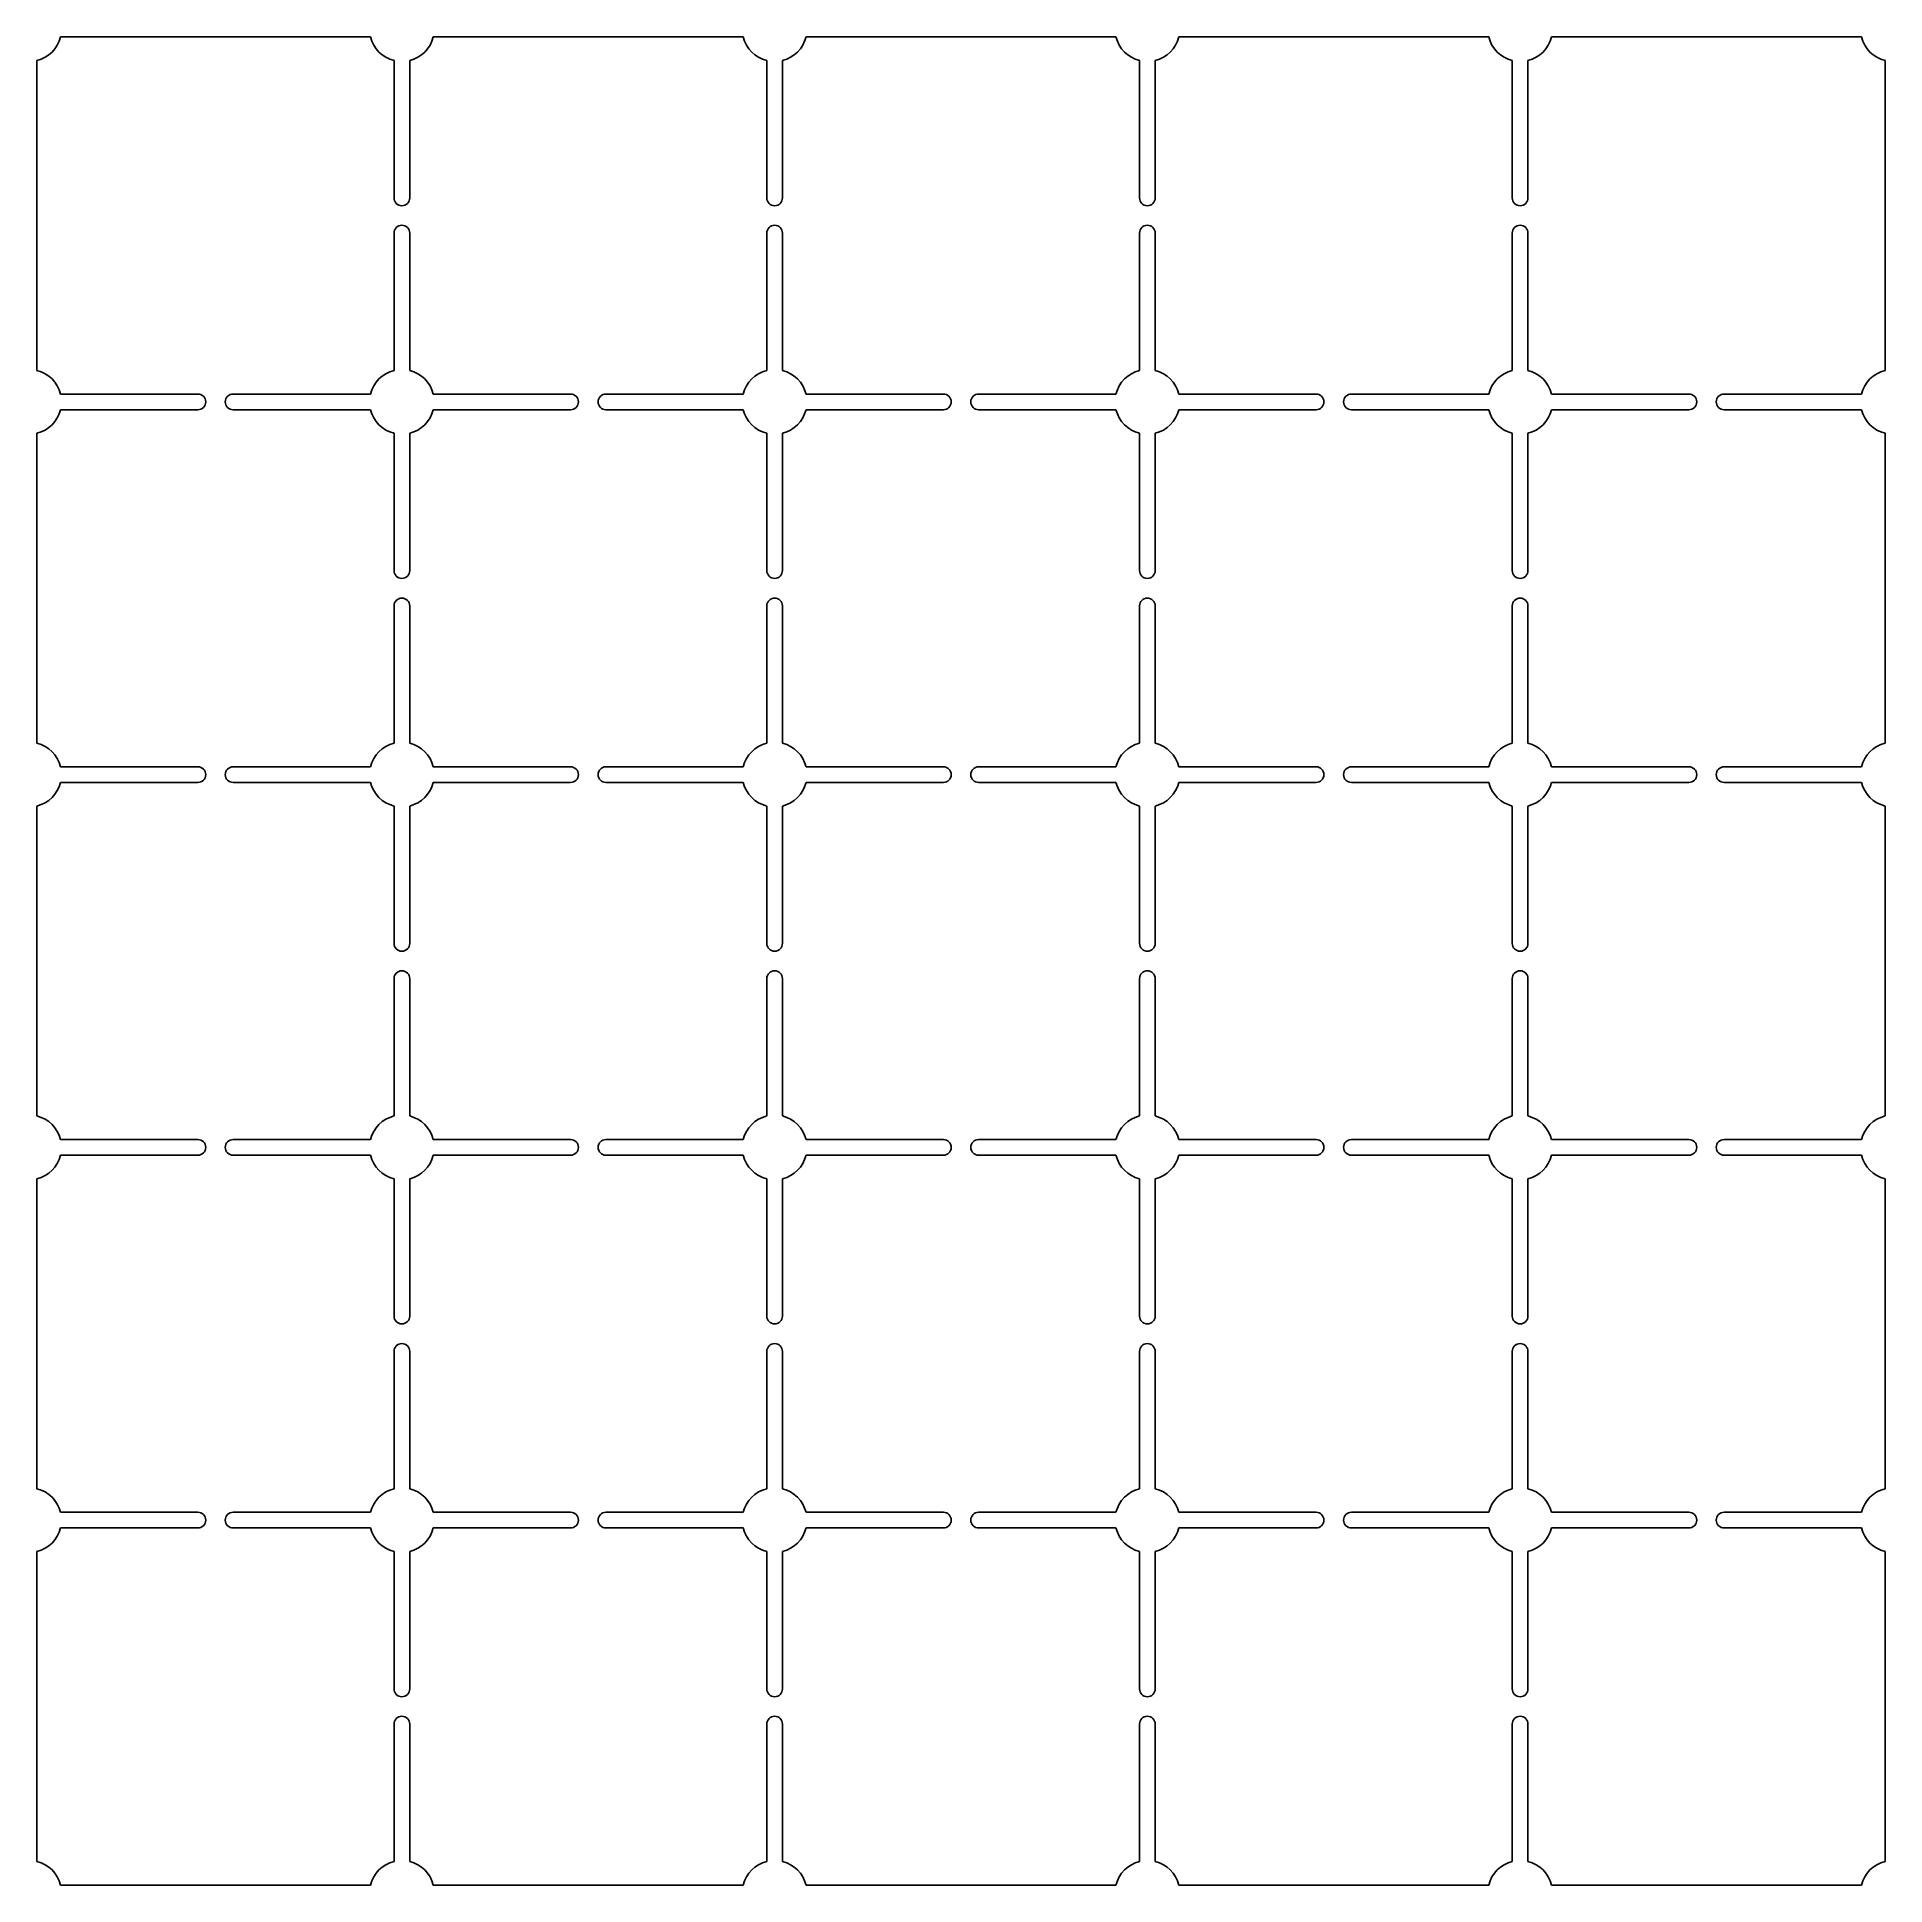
# Model space of a CAD drawing. Header units: millimetres. Extents: x 0.4 to 94.6, y -94.6 to -0.4.
import ezdxf

# ---------------------------------------------------------------- set-up
doc = ezdxf.new("R2010")
doc.units = ezdxf.units.MM

msp = doc.modelspace()

# ---------------------------------------------------------------- linework, layer by layer
for p, q in [((1.601, -0.4), (17.399, -0.4)), ((20.601, -0.4), (36.399, -0.4)), ((39.601, -0.4), (55.399, -0.4)), ((58.601, -0.4), (74.399, -0.4)), ((77.601, -0.4), (93.399, -0.4)), ((0.4, -1.601), (0.4, -17.399)), ((18.6, -1.601), (18.6, -8.6)), ((19.4, -1.601), (19.4, -8.6)), ((37.6, -1.601), (37.6, -8.6)), ((38.4, -1.601), (38.4, -8.6)), ((56.6, -1.601), (56.6, -8.6)), ((57.4, -1.601), (57.4, -8.6)), ((75.6, -1.601), (75.6, -8.6)), ((76.4, -1.601), (76.4, -8.6)), ((94.6, -1.601), (94.6, -17.399)), ((18.6, -10.4), (18.6, -17.399)), ((19.4, -10.4), (19.4, -17.399)), ((37.6, -10.4), (37.6, -17.399)), ((38.4, -10.4), (38.4, -17.399)), ((56.6, -10.4), (56.6, -17.399)), ((57.4, -10.4), (57.4, -17.399)), ((75.6, -10.4), (75.6, -17.399)), ((76.4, -10.4), (76.4, -17.399)), ((1.601, -18.6), (8.6, -18.6)), ((10.4, -18.6), (17.399, -18.6)), ((20.601, -18.6), (27.6, -18.6)), ((29.4, -18.6), (36.399, -18.6)), ((39.601, -18.6), (46.6, -18.6)), ((48.4, -18.6), (55.399, -18.6)), ((58.601, -18.6), (65.6, -18.6)), ((67.4, -18.6), (74.399, -18.6)), ((77.601, -18.6), (84.6, -18.6)), ((86.4, -18.6), (93.399, -18.6)), ((1.601, -19.4), (8.6, -19.4)), ((10.4, -19.4), (17.399, -19.4)), ((20.601, -19.4), (27.6, -19.4)), ((29.4, -19.4), (36.399, -19.4)), ((39.601, -19.4), (46.6, -19.4)), ((48.4, -19.4), (55.399, -19.4)), ((58.601, -19.4), (65.6, -19.4)), ((67.4, -19.4), (74.399, -19.4)), ((77.601, -19.4), (84.6, -19.4)), ((86.4, -19.4), (93.399, -19.4)), ((0.4, -20.601), (0.4, -36.399)), ((18.6, -20.601), (18.6, -27.6)), ((19.4, -20.601), (19.4, -27.6)), ((37.6, -20.601), (37.6, -27.6)), ((38.4, -20.601), (38.4, -27.6)), ((56.6, -20.601), (56.6, -27.6)), ((57.4, -20.601), (57.4, -27.6)), ((75.6, -20.601), (75.6, -27.6)), ((76.4, -20.601), (76.4, -27.6)), ((94.6, -20.601), (94.6, -36.399)), ((18.6, -29.4), (18.6, -36.399)), ((19.4, -29.4), (19.4, -36.399)), ((37.6, -29.4), (37.6, -36.399)), ((38.4, -29.4), (38.4, -36.399)), ((56.6, -29.4), (56.6, -36.399)), ((57.4, -29.4), (57.4, -36.399)), ((75.6, -29.4), (75.6, -36.399)), ((76.4, -29.4), (76.4, -36.399)), ((1.601, -37.6), (8.6, -37.6)), ((10.4, -37.6), (17.399, -37.6)), ((20.601, -37.6), (27.6, -37.6)), ((29.4, -37.6), (36.399, -37.6)), ((39.601, -37.6), (46.6, -37.6)), ((48.4, -37.6), (55.399, -37.6)), ((58.601, -37.6), (65.6, -37.6)), ((67.4, -37.6), (74.399, -37.6)), ((77.601, -37.6), (84.6, -37.6)), ((86.4, -37.6), (93.399, -37.6)), ((1.601, -38.4), (8.6, -38.4)), ((10.4, -38.4), (17.399, -38.4)), ((20.601, -38.4), (27.6, -38.4)), ((29.4, -38.4), (36.399, -38.4)), ((39.601, -38.4), (46.6, -38.4)), ((48.4, -38.4), (55.399, -38.4)), ((58.601, -38.4), (65.6, -38.4)), ((67.4, -38.4), (74.399, -38.4)), ((77.601, -38.4), (84.6, -38.4)), ((86.4, -38.4), (93.399, -38.4)), ((0.4, -39.601), (0.4, -55.399)), ((18.6, -39.601), (18.6, -46.6)), ((19.4, -39.601), (19.4, -46.6)), ((37.6, -39.601), (37.6, -46.6)), ((38.4, -39.601), (38.4, -46.6)), ((56.6, -39.601), (56.6, -46.6)), ((57.4, -39.601), (57.4, -46.6)), ((75.6, -39.601), (75.6, -46.6)), ((76.4, -39.601), (76.4, -46.6)), ((94.6, -39.601), (94.6, -55.399)), ((18.6, -48.4), (18.6, -55.399)), ((19.4, -48.4), (19.4, -55.399)), ((37.6, -48.4), (37.6, -55.399)), ((38.4, -48.4), (38.4, -55.399)), ((56.6, -48.4), (56.6, -55.399)), ((57.4, -48.4), (57.4, -55.399)), ((75.6, -48.4), (75.6, -55.399)), ((76.4, -48.4), (76.4, -55.399)), ((1.601, -56.6), (8.6, -56.6)), ((1.601, -57.4), (8.6, -57.4)), ((10.4, -56.6), (17.399, -56.6)), ((10.4, -57.4), (17.399, -57.4)), ((20.601, -56.6), (27.6, -56.6)), ((20.601, -57.4), (27.6, -57.4)), ((29.4, -56.6), (36.399, -56.6)), ((29.4, -57.4), (36.399, -57.4)), ((39.601, -56.6), (46.6, -56.6)), ((39.601, -57.4), (46.6, -57.4)), ((48.4, -56.6), (55.399, -56.6)), ((48.4, -57.4), (55.399, -57.4)), ((58.601, -56.6), (65.6, -56.6)), ((58.601, -57.4), (65.6, -57.4)), ((67.4, -56.6), (74.399, -56.6)), ((67.4, -57.4), (74.399, -57.4)), ((77.601, -56.6), (84.6, -56.6)), ((77.601, -57.4), (84.6, -57.4)), ((86.4, -56.6), (93.399, -56.6)), ((86.4, -57.4), (93.399, -57.4)), ((0.4, -58.601), (0.4, -74.399)), ((18.6, -58.601), (18.6, -65.6)), ((19.4, -58.601), (19.4, -65.6)), ((37.6, -58.601), (37.6, -65.6)), ((38.4, -58.601), (38.4, -65.6)), ((56.6, -58.601), (56.6, -65.6)), ((57.4, -58.601), (57.4, -65.6)), ((75.6, -58.601), (75.6, -65.6)), ((76.4, -58.601), (76.4, -65.6)), ((94.6, -58.601), (94.6, -74.399)), ((18.6, -67.4), (18.6, -74.399)), ((19.4, -67.4), (19.4, -74.399)), ((37.6, -67.4), (37.6, -74.399)), ((38.4, -67.4), (38.4, -74.399)), ((56.6, -67.4), (56.6, -74.399)), ((57.4, -67.4), (57.4, -74.399)), ((75.6, -67.4), (75.6, -74.399)), ((76.4, -67.4), (76.4, -74.399)), ((1.601, -75.6), (8.6, -75.6)), ((10.4, -75.6), (17.399, -75.6)), ((20.601, -75.6), (27.6, -75.6)), ((29.4, -75.6), (36.399, -75.6)), ((39.601, -75.6), (46.6, -75.6)), ((48.4, -75.6), (55.399, -75.6)), ((58.601, -75.6), (65.6, -75.6)), ((67.4, -75.6), (74.399, -75.6)), ((77.601, -75.6), (84.6, -75.6)), ((86.4, -75.6), (93.399, -75.6)), ((1.601, -76.4), (8.6, -76.4)), ((10.4, -76.4), (17.399, -76.4)), ((20.601, -76.4), (27.6, -76.4)), ((29.4, -76.4), (36.399, -76.4)), ((39.601, -76.4), (46.6, -76.4)), ((48.4, -76.4), (55.399, -76.4)), ((58.601, -76.4), (65.6, -76.4)), ((67.4, -76.4), (74.399, -76.4)), ((77.601, -76.4), (84.6, -76.4)), ((86.4, -76.4), (93.399, -76.4)), ((0.4, -77.601), (0.4, -93.399)), ((18.6, -77.601), (18.6, -84.6)), ((19.4, -77.601), (19.4, -84.6)), ((37.6, -77.601), (37.6, -84.6)), ((38.4, -77.601), (38.4, -84.6)), ((56.6, -77.601), (56.6, -84.6)), ((57.4, -77.601), (57.4, -84.6)), ((75.6, -77.601), (75.6, -84.6)), ((76.4, -77.601), (76.4, -84.6)), ((94.6, -77.601), (94.6, -93.399)), ((18.6, -86.4), (18.6, -93.399)), ((19.4, -86.4), (19.4, -93.399)), ((37.6, -86.4), (37.6, -93.399)), ((38.4, -86.4), (38.4, -93.399)), ((56.6, -86.4), (56.6, -93.399)), ((57.4, -86.4), (57.4, -93.399)), ((75.6, -86.4), (75.6, -93.399)), ((76.4, -86.4), (76.4, -93.399)), ((1.601, -94.6), (17.399, -94.6)), ((20.601, -94.6), (36.399, -94.6)), ((39.601, -94.6), (55.399, -94.6)), ((58.601, -94.6), (74.399, -94.6)), ((77.601, -94.6), (93.399, -94.6))]:
    msp.add_line(p, q)
for centre, radius, start, end in [((0, 0), 1.65, 284.02967, 345.97033), ((19, 0), 1.65, 194.02967, 255.97033), ((19, 0), 1.65, 284.02967, 345.97033), ((38, 0), 1.65, 194.02967, 255.97033), ((38, 0), 1.65, 284.02967, 345.97033), ((57, 0), 1.65, 194.02967, 255.97033), ((57, 0), 1.65, 284.02967, 345.97033), ((76, 0), 1.65, 194.02967, 255.97033), ((76, 0), 1.65, 284.02967, 345.97033), ((95, 0), 1.65, 194.02967, 255.97033), ((19, -8.6), 0.4, 180, 0), ((38, -8.6), 0.4, 180, 0), ((57, -8.6), 0.4, 180, 0), ((76, -8.6), 0.4, 180, 0), ((19, -10.4), 0.4, 360, 180), ((38, -10.4), 0.4, 360, 180), ((57, -10.4), 0.4, 360, 180), ((76, -10.4), 0.4, 360, 180), ((0, -19), 1.65, 14.02967, 75.97033), ((19, -19), 1.65, 104.02967, 165.97033), ((19, -19), 1.65, 14.02967, 75.97033), ((38, -19), 1.65, 104.02967, 165.97033), ((38, -19), 1.65, 14.02967, 75.97033), ((57, -19), 1.65, 104.02967, 165.97033), ((57, -19), 1.65, 14.02967, 75.97033), ((76, -19), 1.65, 104.02967, 165.97033), ((76, -19), 1.65, 14.02967, 75.97033), ((95, -19), 1.65, 104.02967, 165.97033), ((8.6, -19), 0.4, 270, 90), ((10.4, -19), 0.4, 90, 270), ((27.6, -19), 0.4, 270, 90), ((29.4, -19), 0.4, 90, 270), ((46.6, -19), 0.4, 270, 90), ((48.4, -19), 0.4, 90, 270), ((65.6, -19), 0.4, 270, 90), ((67.4, -19), 0.4, 90, 270), ((84.6, -19), 0.4, 270, 90), ((86.4, -19), 0.4, 90, 270), ((0, -19), 1.65, 284.02967, 345.97033), ((19, -19), 1.65, 194.02967, 255.97033), ((19, -19), 1.65, 284.02967, 345.97033), ((38, -19), 1.65, 194.02967, 255.97033), ((38, -19), 1.65, 284.02967, 345.97033), ((57, -19), 1.65, 194.02967, 255.97033), ((57, -19), 1.65, 284.02967, 345.97033), ((76, -19), 1.65, 194.02967, 255.97033), ((76, -19), 1.65, 284.02967, 345.97033), ((95, -19), 1.65, 194.02967, 255.97033), ((19, -27.6), 0.4, 180, 0), ((38, -27.6), 0.4, 180, 0), ((57, -27.6), 0.4, 180, 0), ((76, -27.6), 0.4, 180, 0), ((19, -29.4), 0.4, 0, 180), ((38, -29.4), 0.4, 0, 180), ((57, -29.4), 0.4, 0, 180), ((76, -29.4), 0.4, 0, 180), ((0, -38), 1.65, 14.02967, 75.97033), ((19, -38), 1.65, 104.02967, 165.97033), ((19, -38), 1.65, 14.02967, 75.97033), ((38, -38), 1.65, 104.02967, 165.97033), ((38, -38), 1.65, 14.02967, 75.97033), ((57, -38), 1.65, 104.02967, 165.97033), ((57, -38), 1.65, 14.02967, 75.97033), ((76, -38), 1.65, 104.02967, 165.97033), ((76, -38), 1.65, 14.02967, 75.97033), ((95, -38), 1.65, 104.02967, 165.97033), ((8.6, -38), 0.4, 270, 90), ((10.4, -38), 0.4, 90, 270), ((27.6, -38), 0.4, 270, 90), ((29.4, -38), 0.4, 90, 270), ((46.6, -38), 0.4, 270, 90), ((48.4, -38), 0.4, 90, 270), ((65.6, -38), 0.4, 270, 90), ((67.4, -38), 0.4, 90, 270), ((84.6, -38), 0.4, 270, 90), ((86.4, -38), 0.4, 90, 270), ((0, -38), 1.65, 284.02967, 345.97033), ((19, -38), 1.65, 194.02967, 255.97033), ((19, -38), 1.65, 284.02967, 345.97033), ((38, -38), 1.65, 194.02967, 255.97033), ((38, -38), 1.65, 284.02967, 345.97033), ((57, -38), 1.65, 194.02967, 255.97033), ((57, -38), 1.65, 284.02967, 345.97033), ((76, -38), 1.65, 194.02967, 255.97033), ((76, -38), 1.65, 284.02967, 345.97033), ((95, -38), 1.65, 194.02967, 255.97033), ((19, -46.6), 0.4, 180, 0), ((38, -46.6), 0.4, 180, 0), ((57, -46.6), 0.4, 180, 0), ((76, -46.6), 0.4, 180, 0), ((19, -48.4), 0.4, 0, 180), ((38, -48.4), 0.4, 0, 180), ((57, -48.4), 0.4, 0, 180), ((76, -48.4), 0.4, 0, 180), ((0, -57), 1.65, 14.02967, 75.97033), ((19, -57), 1.65, 104.02967, 165.97033), ((19, -57), 1.65, 14.02967, 75.97033), ((38, -57), 1.65, 104.02967, 165.97033), ((38, -57), 1.65, 14.02967, 75.97033), ((57, -57), 1.65, 104.02967, 165.97033), ((57, -57), 1.65, 14.02967, 75.97033), ((76, -57), 1.65, 104.02967, 165.97033), ((76, -57), 1.65, 14.02967, 75.97033), ((95, -57), 1.65, 104.02967, 165.97033), ((0, -57), 1.65, 284.02967, 345.97033), ((8.6, -57), 0.4, 270, 90), ((10.4, -57), 0.4, 90, 270), ((19, -57), 1.65, 194.02967, 255.97033), ((19, -57), 1.65, 284.02967, 345.97033), ((27.6, -57), 0.4, 270, 90), ((29.4, -57), 0.4, 90, 270), ((38, -57), 1.65, 194.02967, 255.97033), ((38, -57), 1.65, 284.02967, 345.97033), ((46.6, -57), 0.4, 270, 90), ((48.4, -57), 0.4, 90, 270), ((57, -57), 1.65, 194.02967, 255.97033), ((57, -57), 1.65, 284.02967, 345.97033), ((65.6, -57), 0.4, 270, 90), ((67.4, -57), 0.4, 90, 270), ((76, -57), 1.65, 194.02967, 255.97033), ((76, -57), 1.65, 284.02967, 345.97033), ((84.6, -57), 0.4, 270, 90), ((86.4, -57), 0.4, 90, 270), ((95, -57), 1.65, 194.02967, 255.97033), ((19, -65.6), 0.4, 180, 0), ((38, -65.6), 0.4, 180, 0), ((57, -65.6), 0.4, 180, 0), ((76, -65.6), 0.4, 180, 0), ((19, -67.4), 0.4, 0, 180), ((38, -67.4), 0.4, 0, 180), ((57, -67.4), 0.4, 0, 180), ((76, -67.4), 0.4, 0, 180), ((0, -76), 1.65, 14.02967, 75.97033), ((19, -76), 1.65, 104.02967, 165.97033), ((19, -76), 1.65, 14.02967, 75.97033), ((38, -76), 1.65, 104.02967, 165.97033), ((38, -76), 1.65, 14.02967, 75.97033), ((57, -76), 1.65, 104.02967, 165.97033), ((57, -76), 1.65, 14.02967, 75.97033), ((76, -76), 1.65, 104.02967, 165.97033), ((76, -76), 1.65, 14.02967, 75.97033), ((95, -76), 1.65, 104.02967, 165.97033), ((8.6, -76), 0.4, 270, 90), ((10.4, -76), 0.4, 90, 270), ((27.6, -76), 0.4, 270, 90), ((29.4, -76), 0.4, 90, 270), ((46.6, -76), 0.4, 270, 90), ((48.4, -76), 0.4, 90, 270), ((65.6, -76), 0.4, 270, 90), ((67.4, -76), 0.4, 90, 270), ((84.6, -76), 0.4, 270, 90), ((86.4, -76), 0.4, 90, 270), ((0, -76), 1.65, 284.02967, 345.97033), ((19, -76), 1.65, 194.02967, 255.97033), ((19, -76), 1.65, 284.02967, 345.97033), ((38, -76), 1.65, 194.02967, 255.97033), ((38, -76), 1.65, 284.02967, 345.97033), ((57, -76), 1.65, 194.02967, 255.97033), ((57, -76), 1.65, 284.02967, 345.97033), ((76, -76), 1.65, 194.02967, 255.97033), ((76, -76), 1.65, 284.02967, 345.97033), ((95, -76), 1.65, 194.02967, 255.97033), ((19, -84.6), 0.4, 180, 0), ((38, -84.6), 0.4, 180, 0), ((57, -84.6), 0.4, 180, 0), ((76, -84.6), 0.4, 180, 0), ((19, -86.4), 0.4, 0, 180), ((38, -86.4), 0.4, 0, 180), ((57, -86.4), 0.4, 0, 180), ((76, -86.4), 0.4, 0, 180), ((0, -95), 1.65, 14.02967, 75.97033), ((19, -95), 1.65, 104.02967, 165.97033), ((19, -95), 1.65, 14.02967, 75.97033), ((38, -95), 1.65, 104.02967, 165.97033), ((38, -95), 1.65, 14.02967, 75.97033), ((57, -95), 1.65, 104.02967, 165.97033), ((57, -95), 1.65, 14.02967, 75.97033), ((76, -95), 1.65, 104.02967, 165.97033), ((76, -95), 1.65, 14.02967, 75.97033), ((95, -95), 1.65, 104.02967, 165.97033)]:
    msp.add_arc(centre, radius, start, end)

doc.saveas('drawing.dxf')
